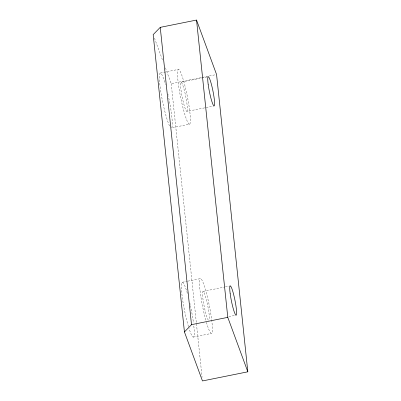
<?xml version="1.0" encoding="UTF-8"?>
<svg xmlns="http://www.w3.org/2000/svg" width="401" height="401" viewBox="0 0 401 401"><rect width="100%" height="100%" fill="white"/><g stroke="black" fill="none" stroke-linecap="round" stroke-linejoin="round"><path stroke-width="0.3" stroke-dasharray="2 1.5" d="M160.33 73.047L178.47 69.388M165.418 67.889L171.212 83.644L201.853 77.468M202.47 77.348L215.337 74.756M181.036 82.185L208.244 76.701M186.896 111.428A14.912 1.804 78.6 0 0 184.049 89.288A14.912 1.804 78.6 0 0 180.946 89.704A14.912 1.804 78.6 0 0 186.896 111.428L213.502 106.07M189.462 124.225A27.965 3.383 78.6 0 1 178.31 83.483A27.965 3.383 78.6 0 1 184.124 82.711A27.965 3.383 78.6 0 1 189.462 124.225L171.322 127.879A27.965 3.383 78.6 0 0 168.435 96.441M182.325 282.259L187.162 281.286M187.768 281.161L200.465 278.605A27.965 3.383 78.6 0 1 211.507 318.499A27.965 3.383 78.6 0 1 206.139 321.326M203.031 291.397L224.801 287.011M225.402 286.89L230.239 285.918M228.846 316.625L236.104 315.161M193.317 337.096L211.457 333.437M154.465 38.135L162.841 60.887M171.212 83.644L202.074 377.216M193.828 326.013A27.965 3.383 78.6 0 1 189.001 328.354M188.5 326.72A27.965 3.383 78.6 0 1 181.397 287.758A27.965 3.383 78.6 0 1 187.478 293.778M189.909 303.306A27.965 3.383 78.6 0 1 190.174 304.479M190.435 305.657A27.965 3.383 78.6 0 1 193.477 323M169.618 125.964A27.965 3.383 78.6 0 1 159.753 83.553A27.965 3.383 78.6 0 1 165.478 84.566M167.914 94.09A27.965 3.383 78.6 0 1 168.179 95.263M208.33 320.209A14.912 1.804 78.6 0 1 202.811 297.828A14.912 1.804 78.6 0 1 205.748 297.442A14.912 1.804 78.6 0 1 209.257 320.083M205.798 320.113A27.965 3.383 78.6 0 1 200.405 278.615"/><path stroke-width="0.6" d="M160.245 27.358L153.177 34.631L184.435 331.938L202.47 380.95L247.823 371.812L216.565 74.506L196.53 20.05L160.245 27.358L191.503 324.665L184.435 331.938M191.503 324.665L227.783 317.356L247.823 371.812M196.53 20.05L227.783 317.356M230.154 293.432A14.912 1.804 78.6 0 0 236.104 315.161A14.912 1.804 78.6 0 0 233.257 293.021A14.912 1.804 78.6 0 0 230.154 293.432M208.159 84.22A14.912 1.804 78.6 0 0 214.109 105.944A14.912 1.804 78.6 0 0 211.262 83.809A14.912 1.804 78.6 0 0 208.159 84.22"/></g></svg>
